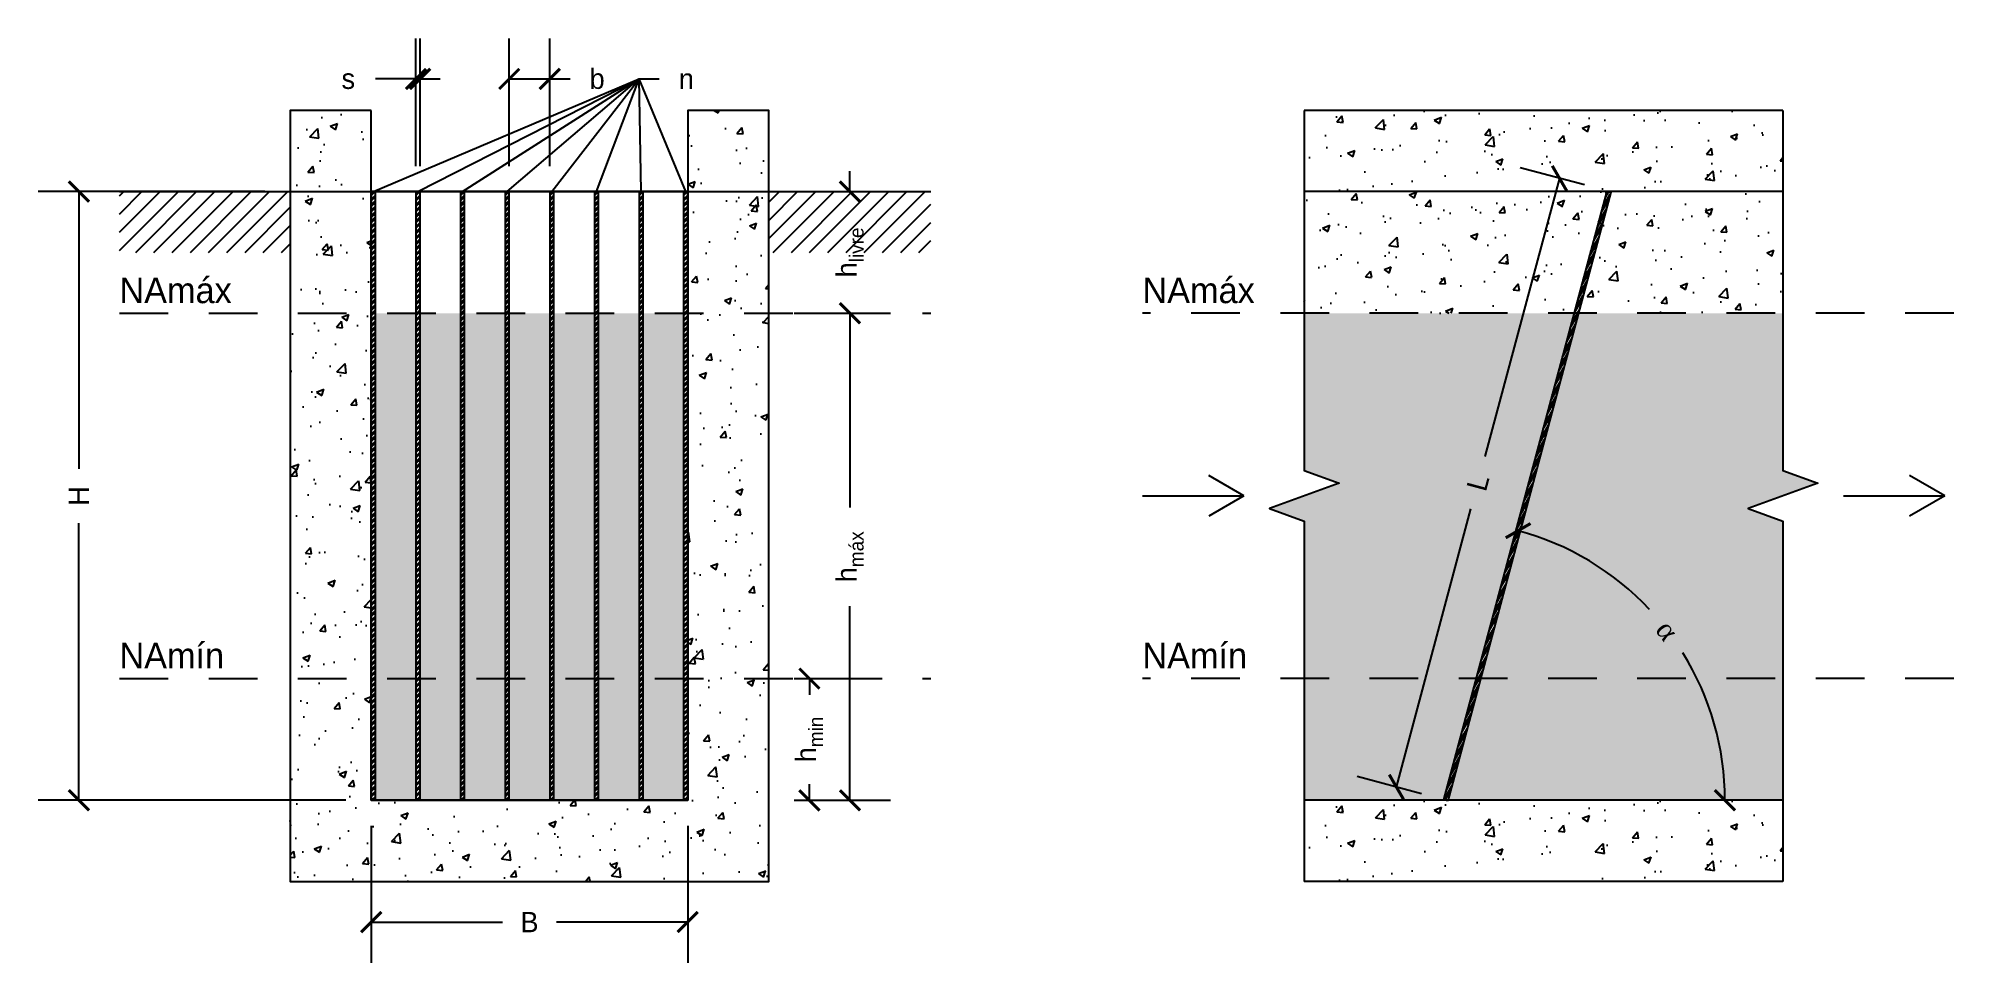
# Model space of a CAD drawing. Header units: millimetres. Extents: x -0.82 to 3.9, y -0.4 to 1.88.
import ezdxf

# ---------------------------------------------------------------- set-up
doc = ezdxf.new("R2010")
doc.units = ezdxf.units.MM
doc.linetypes.add('ACAD_ISO02W100', pattern=[15, 12, -3])
doc.dimstyles.new('Annotative', dxfattribs={"dimtxt": 0.05, "dimasz": 0.05, "dimexe": 0.1, "dimexo": 0.0625, "dimgap": 0.05, "dimtad": 0, "dimdec": 3, "dimzin": 0, "dimdsep": 46, "dimtxsty": 'Standard', "dimblk": 'ARCHTICK', "dimcen": 0.09, "dimadec": 0, "dimazin": 0, "dimtfac": 1, "dimtdec": 3, "dimtofl": 0, "dimtmove": 0, "dimatfit": 3, "dimfxl": 1, "dimtolj": 1, "dimtzin": 0, "dimarcsym": 0})

# ---------------------------------------------------------------- blocks, each defined once
blk = doc.blocks.new('_ArchTick')
at = {"color": 0, "linetype": 'ByBlock', "const_width": 0.15}
blk.add_lwpolyline([(-0.5, -0.5), (0.5, 0.5)], dxfattribs=at)
blk = doc.blocks.new('*D6')
at = {"color": 0, "lineweight": -2, "transparency": 16777216}
for p, q in [((-0.2625, 1.5), (-0.821, 1.5)), ((-0.721, 1.5), (-0.721, 0.8167)), ((-0.721, 0), (-0.721, 0.6833)), ((-0.0625, 0), (-0.821, 0))]:
    blk.add_line(p, q, dxfattribs=at)
at = {"layer": 'Defpoints', "color": 0, "transparency": 16777216}
for p in [(-0.2, 1.5), (-0.721, 0), (0, 0)]:
    blk.add_point(p, dxfattribs=at)
at = {"color": 0, "lineweight": -2, "transparency": 16777216, "xscale": 0.05, "yscale": 0.05, "zscale": 0.05}
for p, rotation in [((-0.721, 1.5), 90), ((-0.721, 0), 270)]:
    blk.add_blockref('_ArchTick', p, dxfattribs=dict(at, rotation=rotation))
at = {"color": 0, "transparency": 16777216, "insert": (-0.721, 0.75), "char_height": 0.05, "attachment_point": 5, "rotation": 90}
blk.add_mtext('\\A1;H', dxfattribs=at)
blk = doc.blocks.new('*D9')
at = {"color": 0, "lineweight": -2, "transparency": 16777216}
for p, q in [((0, -0.0625), (0, -0.4)), ((0.78, -0.0625), (0.78, -0.4)), ((0, -0.3), (0.3233, -0.3)), ((0.78, -0.3), (0.4567, -0.3))]:
    blk.add_line(p, q, dxfattribs=at)
at = {"layer": 'Defpoints', "color": 0, "transparency": 16777216}
for p in [(0, 0), (0.78, 0), (0.78, -0.3)]:
    blk.add_point(p, dxfattribs=at)
at = {"color": 0, "lineweight": -2, "transparency": 16777216, "xscale": 0.05, "yscale": 0.05, "zscale": 0.05, "rotation": 180}
blk.add_blockref('_ArchTick', (0, -0.3), dxfattribs=at)
at = {"color": 0, "lineweight": -2, "transparency": 16777216, "xscale": 0.05, "yscale": 0.05, "zscale": 0.05}
blk.add_blockref('_ArchTick', (0.78, -0.3), dxfattribs=at)
at = {"color": 0, "transparency": 16777216, "insert": (0.39, -0.3), "char_height": 0.05, "attachment_point": 5}
blk.add_mtext('\\A1;B', dxfattribs=at)
blk = doc.blocks.new('*D11')
at = {"color": 0, "lineweight": -2, "transparency": 16777216}
for p, q in [((1.0425, 0.3), (1.18, 0.3)), ((1.08, 0.3), (1.08, 0.26)), ((1.0425, 0), (1.18, 0)), ((1.08, 0), (1.08, 0.04))]:
    blk.add_line(p, q, dxfattribs=at)
at = {"layer": 'Defpoints', "color": 0, "transparency": 16777216}
for p in [(0.98, 0.3), (1.08, 0.3), (0.98, 0)]:
    blk.add_point(p, dxfattribs=at)
at = {"color": 0, "lineweight": -2, "transparency": 16777216, "xscale": 0.05, "yscale": 0.05, "zscale": 0.05}
for p, rotation in [((1.08, 0.3), 90), ((1.08, 0), 270)]:
    blk.add_blockref('_ArchTick', p, dxfattribs=dict(at, rotation=rotation))
at = {"color": 0, "transparency": 16777216, "insert": (1.08, 0.15), "char_height": 0.05, "attachment_point": 5, "rotation": 90}
blk.add_mtext('\\A1;h{\\H0.7x;\\S^ min;}', dxfattribs=at)
blk = doc.blocks.new('*D12')
at = {"color": 0, "lineweight": -2, "transparency": 16777216}
for p, q in [((1.0425, 1.2), (1.28, 1.2)), ((1.18, 1.2), (1.18, 0.7217)), ((1.18, 0), (1.18, 0.4783)), ((1.0425, 0), (1.28, 0))]:
    blk.add_line(p, q, dxfattribs=at)
at = {"layer": 'Defpoints', "color": 0, "transparency": 16777216}
for p in [(0.98, 1.2), (1.18, 1.2), (0.98, 0)]:
    blk.add_point(p, dxfattribs=at)
at = {"color": 0, "lineweight": -2, "transparency": 16777216, "xscale": 0.05, "yscale": 0.05, "zscale": 0.05}
for p, rotation in [((1.18, 1.2), 90), ((1.18, 0), 270)]:
    blk.add_blockref('_ArchTick', p, dxfattribs=dict(at, rotation=rotation))
at = {"color": 0, "transparency": 16777216, "insert": (1.18, 0.6), "char_height": 0.05, "attachment_point": 5, "rotation": 90}
blk.add_mtext('\\A1;h{\\H0.7x;\\S^ máx;}', dxfattribs=at)
blk = doc.blocks.new('*D13')
at = {"color": 0, "lineweight": -2, "transparency": 16777216}
for p, q in [((1.18, 1.5), (1.18, 1.55)), ((1.0425, 1.5), (1.28, 1.5)), ((1.0425, 1.2), (1.28, 1.2)), ((1.18, 1.2), (1.18, 1.15))]:
    blk.add_line(p, q, dxfattribs=at)
at = {"layer": 'Defpoints', "color": 0, "transparency": 16777216}
for p in [(0.98, 1.5), (1.18, 1.5), (0.98, 1.2)]:
    blk.add_point(p, dxfattribs=at)
at = {"color": 0, "lineweight": -2, "transparency": 16777216, "xscale": 0.05, "yscale": 0.05, "zscale": 0.05}
for p, rotation in [((1.18, 1.5), 270), ((1.18, 1.2), 90)]:
    blk.add_blockref('_ArchTick', p, dxfattribs=dict(at, rotation=rotation))
at = {"color": 0, "transparency": 16777216, "insert": (1.18, 1.35), "char_height": 0.05, "attachment_point": 5, "rotation": 90}
blk.add_mtext('\\A1;h{\\H0.7x;\\S^ livre;}', dxfattribs=at)
blk = doc.blocks.new('*D14')
at = {"color": 0, "lineweight": -2, "transparency": 16777216}
for p, q in [((0.11, 1.5625), (0.11, 1.8775)), ((0.12, 1.5625), (0.12, 1.8775)), ((0.11, 1.7775), (0.01, 1.7775)), ((0.12, 1.7775), (0.17, 1.7775))]:
    blk.add_line(p, q, dxfattribs=at)
at = {"layer": 'Defpoints', "color": 0, "transparency": 16777216}
for p in [(0.11, 1.7775), (0.11, 1.5), (0.12, 1.5)]:
    blk.add_point(p, dxfattribs=at)
at = {"color": 0, "lineweight": -2, "transparency": 16777216, "xscale": 0.05, "yscale": 0.05, "zscale": 0.05}
blk.add_blockref('_ArchTick', (0.11, 1.7775), dxfattribs=at)
at = {"color": 0, "lineweight": -2, "transparency": 16777216, "xscale": 0.05, "yscale": 0.05, "zscale": 0.05, "rotation": 180}
blk.add_blockref('_ArchTick', (0.12, 1.7775), dxfattribs=at)
at = {"color": 0, "transparency": 16777216, "insert": (-0.0567, 1.7775), "char_height": 0.05, "attachment_point": 5}
blk.add_mtext('\\A1;s', dxfattribs=at)
blk = doc.blocks.new('*D15')
at = {"color": 0, "lineweight": -2, "transparency": 16777216}
for p, q in [((0.34, 1.5625), (0.34, 1.8775)), ((0.44, 1.5625), (0.44, 1.8775)), ((0.34, 1.7775), (0.44, 1.7775)), ((0.44, 1.7775), (0.49, 1.7775))]:
    blk.add_line(p, q, dxfattribs=at)
at = {"layer": 'Defpoints', "color": 0, "transparency": 16777216}
for p in [(0.44, 1.7775), (0.34, 1.5), (0.44, 1.5)]:
    blk.add_point(p, dxfattribs=at)
at = {"color": 0, "lineweight": -2, "transparency": 16777216, "xscale": 0.05, "yscale": 0.05, "zscale": 0.05, "rotation": 180}
blk.add_blockref('_ArchTick', (0.34, 1.7775), dxfattribs=at)
at = {"color": 0, "lineweight": -2, "transparency": 16777216, "xscale": 0.05, "yscale": 0.05, "zscale": 0.05}
blk.add_blockref('_ArchTick', (0.44, 1.7775), dxfattribs=at)
at = {"color": 0, "transparency": 16777216, "insert": (0.5567, 1.7775), "char_height": 0.05, "attachment_point": 5}
blk.add_mtext('\\A1;b', dxfattribs=at)
blk = doc.blocks.new('*D27')
at = {"color": 0, "lineweight": -2, "transparency": 16777216}
for start, end in [(43.1334, 75), (360, 31.8666)]:
    blk.add_arc((2.6492, 0), 0.6878, start, end, dxfattribs=at)
at = {"layer": 'Defpoints', "color": 0, "transparency": 16777216}
for p in [(3.0511, 1.5), (3.2726, 0.2907), (2.6492, 0), (2.6492, 0), (3.48, 0)]:
    blk.add_point(p, dxfattribs=at)
at = {"color": 0, "lineweight": -2, "transparency": 16777216, "xscale": 0.05, "yscale": 0.05, "zscale": 0.05}
for p, rotation in [((2.8272, 0.6644), 165.0000000000023), ((3.337, 0), 269.9999999999999)]:
    blk.add_blockref('_ArchTick', p, dxfattribs=dict(at, rotation=rotation))
at = {"color": 0, "transparency": 16777216, "insert": (3.1949, 0.4187), "char_height": 0.05, "attachment_point": 5, "rotation": 307.5}
blk.add_mtext('\\A1;{\\fTimes New Roman|b0|i0|c161|p18;α}', dxfattribs=at)
blk = doc.blocks.new('*D28')
at = {"color": 0, "lineweight": -2, "transparency": 16777216}
for p, q in [((2.9907, 1.5162), (2.8325, 1.5586)), ((2.9291, 1.5327), (2.7454, 0.8471)), ((2.5272, 0.0327), (2.7109, 0.7183)), ((2.5888, 0.0162), (2.4306, 0.0586))]:
    blk.add_line(p, q, dxfattribs=at)
at = {"layer": 'Defpoints', "color": 0, "transparency": 16777216}
for p in [(3.0511, 1.5), (2.5272, 0.0327), (2.6492, 0)]:
    blk.add_point(p, dxfattribs=at)
at = {"color": 0, "lineweight": -2, "transparency": 16777216, "xscale": 0.05, "yscale": 0.05, "zscale": 0.05}
for p, rotation in [((2.9291, 1.5327), 75.00000000000237), ((2.5272, 0.0327), 255.0000000000024)]:
    blk.add_blockref('_ArchTick', p, dxfattribs=dict(at, rotation=rotation))
at = {"color": 0, "transparency": 16777216, "insert": (2.7281, 0.7827), "char_height": 0.05, "attachment_point": 5, "rotation": 75}
blk.add_mtext('\\A1;L', dxfattribs=at)

msp = doc.modelspace()

# ---------------------------------------------------------------- hatches: boundary and pattern name
h = msp.add_hatch()
h.set_pattern_fill('AR-CONC', color=256, scale=0.001)
h.set_pattern_definition([(50, (0.39, 1.5), (0.182185, -0.015939), [0.01905, -0.20955]), (355, (0.39, 1.5), (-0.035243, 0.191057), [0.01524, -0.16764]), (100.451, (0.40518, 1.49867), (0.146941, 0.175118), [0.01619, -0.17809]), (46.184, (0.39, 1.5508), (0.27108, -0.042042), [0.028575, -0.314325]), (96.636, (0.4126, 1.5473), (0.237404, 0.247426), [0.024285, -0.267136]), (351.184, (0.39, 1.5508), (0.237404, 0.247426), [0.02286, -0.25146]), (21, (0.4154, 1.5381), (0.151614, -0.102265), [0.01905, -0.20955]), (326, (0.4154, 1.5381), (0.061802, 0.184188), [0.01524, -0.16764]), (71.451, (0.42803, 1.52958), (0.213416, 0.081923), [0.01619, -0.17809]), (37.5, (0.39, 1.5), (0.0030886, 0.084555), [0, -0.165608, 0, -0.17018, 0, -0.168275]), (7.5, (0.39, 1.5), (0.0668197, 0.1001806), [0, -0.097028, 0, -0.161798, 0, -0.064135]), (327.5, (0.33336, 1.5), (0.1355906, -0.0057287), [0, -0.0635, 0, -0.19812, 0, -0.26289]), (317.5, (0.30796, 1.5), (0.148129, 0.0254265), [0, -0.08255, 0, -0.131572, 0, -0.18669])])
h.paths.add_polyline_path([(-0.2, 0), (-0.2, -0.2), (0, -0.2), (0.758, -0.2), (0.98, -0.2), (0.98, 1.7), (0.78, 1.7), (0.78, 0), (0, 0), (0, 1.7), (-0.2, 1.7)])
h = msp.add_hatch()
h.set_pattern_fill('AR-CONC', color=256, scale=0.001)
h.paths.add_polyline_path([(2.3, 1.7), (3.48, 1.7), (3.48, 1.2), (3.0511, 1.2), (3.0463, 1.5013), (3.0459, 1.2), (2.3, 1.2)])
h = msp.add_hatch()
h.set_pattern_fill('ANSI31', color=256, scale=0.01)
h.paths.add_polyline_path([(-0.2, 1.5), (-0.621, 1.5), (-0.621, 1.35), (-0.2, 1.35)])
h.paths.add_polyline_path([(1.379, 1.5), (0.98, 1.5), (0.98, 1.35), (1.379, 1.35)])
h = msp.add_hatch()
h.set_pattern_fill('ANSI32', color=256, scale=0.1)
h.set_pattern_definition([(45, (-2.7024, -0.7228), (-0.67352, 0.67352), []), (45, (-2.2534, -0.7228), (-0.67352, 0.67352), [])])
h.paths.add_polyline_path([(0.01, 1.5), (0, 1.5), (0, 0), (0.01, 0)])
h = msp.add_hatch()
h.set_pattern_fill('ANSI32', color=256, scale=0.001)
h.set_pattern_definition([(45, (-2.70243, -0.72281), (-0.006735192, 0.006735192), []), (45, (-2.69794, -0.72281), (-0.006735192, 0.006735192), [])])
h.paths.add_polyline_path([(0.01, 1.5), (0, 1.5), (0, 0), (0.01, 0)])
h = msp.add_hatch()
h.set_pattern_fill('ANSI32', color=256, scale=0.001)
h.set_pattern_definition([(45, (-2.59243, -0.72281), (-0.006735192, 0.006735192), []), (45, (-2.58794, -0.72281), (-0.006735192, 0.006735192), [])])
h.paths.add_polyline_path([(0.12, 1.5), (0.11, 1.5), (0.11, 0), (0.12, 0)])
h = msp.add_hatch()
h.set_pattern_fill('ANSI32', color=256, scale=0.001)
h.set_pattern_definition([(45, (-2.48243, -0.72281), (-0.006735192, 0.006735192), []), (45, (-2.47794, -0.72281), (-0.006735192, 0.006735192), [])])
h.paths.add_polyline_path([(0.23, 1.5), (0.22, 1.5), (0.22, 0), (0.23, 0)])
h = msp.add_hatch()
h.set_pattern_fill('ANSI32', color=256, scale=0.001)
h.set_pattern_definition([(45, (-2.37243, -0.72281), (-0.006735192, 0.006735192), []), (45, (-2.36794, -0.72281), (-0.006735192, 0.006735192), [])])
h.paths.add_polyline_path([(0.34, 1.5), (0.33, 1.5), (0.33, 0), (0.34, 0)])
h = msp.add_hatch()
h.set_pattern_fill('ANSI32', color=256, scale=0.001)
h.set_pattern_definition([(45, (-2.26243, -0.72281), (-0.006735192, 0.006735192), []), (45, (-2.25794, -0.72281), (-0.006735192, 0.006735192), [])])
h.paths.add_polyline_path([(0.45, 1.5), (0.44, 1.5), (0.44, 0), (0.45, 0)])
h = msp.add_hatch()
h.set_pattern_fill('ANSI32', color=256, scale=0.001)
h.set_pattern_definition([(45, (-2.15243, -0.72281), (-0.006735192, 0.006735192), []), (45, (-2.14794, -0.72281), (-0.006735192, 0.006735192), [])])
h.paths.add_polyline_path([(0.56, 1.5), (0.55, 1.5), (0.55, 0), (0.56, 0)])
h = msp.add_hatch()
h.set_pattern_fill('ANSI32', color=256, scale=0.001)
h.set_pattern_definition([(45, (-2.04243, -0.72281), (-0.006735192, 0.006735192), []), (45, (-2.03794, -0.72281), (-0.006735192, 0.006735192), [])])
h.paths.add_polyline_path([(0.67, 1.5), (0.66, 1.5), (0.66, 0), (0.67, 0)])
h = msp.add_hatch()
h.set_pattern_fill('ANSI32', color=256, scale=0.001)
h.set_pattern_definition([(45, (-1.93243, -0.72281), (-0.006735192, 0.006735192), []), (45, (-1.92794, -0.72281), (-0.006735192, 0.006735192), [])])
h.paths.add_polyline_path([(0.78, 1.5), (0.77, 1.5), (0.77, 0), (0.78, 0)])
h = msp.add_hatch()
h.set_pattern_fill('ANSI32', color=256, scale=0.001, angle=15)
h.set_pattern_definition([(60, (0.702717, -1.398916), (-0.008248892, 0.0047625), []), (60, (0.707054, -1.397753), (-0.008248892, 0.0047625), [])])
h.paths.add_polyline_path([(3.0463, 1.5013), (3.0559, 1.4987), (2.654, -0.0013), (2.6444, 0.0013)])
at = {"transparency": 33554559}
h = msp.add_hatch(color=256, dxfattribs=at)
h.dxf.hatch_style = 1
h.set_gradient(color1=(173, 221, 247), color2=(16, 86, 137), name='CURVED')
h.paths.add_polyline_path([(0.11, 1.2), (0.01, 1.2), (0.01, 0.3), (0.11, 0.3)])
h.paths.add_polyline_path([(0.22, 1.2), (0.12, 1.2), (0.12, 0.3), (0.22, 0.3)])
h.paths.add_polyline_path([(0.33, 1.2), (0.23, 1.2), (0.23, 0.3), (0.33, 0.3)])
h.paths.add_polyline_path([(0.44, 1.2), (0.34, 1.2), (0.34, 0.3), (0.44, 0.3)])
h.paths.add_polyline_path([(0.55, 1.2), (0.45, 1.2), (0.45, 0.3), (0.55, 0.3)])
h.paths.add_polyline_path([(0.66, 1.2), (0.56, 1.2), (0.56, 0.3), (0.66, 0.3)])
h.paths.add_polyline_path([(0.77, 1.2), (0.67, 1.2), (0.67, 0.3), (0.77, 0.3)])
h.paths.add_polyline_path([(0.77, 0.3), (0.67, 0.3), (0.67, 0), (0.77, 0)])
h.paths.add_polyline_path([(0.66, 0.3), (0.56, 0.3), (0.56, 0), (0.66, 0)])
h.paths.add_polyline_path([(0.55, 0.3), (0.45, 0.3), (0.45, 0), (0.55, 0)])
h.paths.add_polyline_path([(0.44, 0.3), (0.34, 0.3), (0.34, 0), (0.44, 0)])
h.paths.add_polyline_path([(0.33, 0.3), (0.23, 0.3), (0.23, 0), (0.33, 0)])
h.paths.add_polyline_path([(0.22, 0.3), (0.12, 0.3), (0.12, 0), (0.22, 0)])
h.paths.add_polyline_path([(0.11, 0.3), (0.01, 0.3), (0.01, 0), (0.11, 0)])
h = msp.add_hatch(color=256, dxfattribs=at)
h.dxf.hatch_style = 1
h.set_gradient(color1=(173, 221, 247), color2=(16, 86, 137), name='CURVED')
h.paths.add_polyline_path([(2.3, 1.2), (2.9655, 1.2), (2.7244, 0.3), (2.3, 0.3), (2.3, 0.6875), (2.2141, 0.7188), (2.3859, 0.7812), (2.3, 0.8125)])
h.paths.add_polyline_path([(2.9759, 1.2), (3.48, 1.2), (3.48, 0.8125), (3.5659, 0.7812), (3.3941, 0.7188), (3.48, 0.6875), (3.48, 0.3), (2.7347, 0.3)])
h.paths.add_polyline_path([(2.7347, 0.3), (3.48, 0.3), (3.48, 0), (3.28, 0), (2.6544, 0)])
h.paths.add_polyline_path([(2.3, 0.3), (2.7244, 0.3), (2.644, 0), (2.5, 0), (2.3, 0)])
h = msp.add_hatch()
h.set_pattern_fill('AR-CONC', color=256, scale=0.001)
h.set_pattern_definition([(50, (0, -1.7), (0.1821847, -0.015939), [0.01905, -0.20955]), (355, (0, -1.7), (-0.035243, 0.191057), [0.01524, -0.167641]), (100.4514, (0.01518, -1.70133), (0.146941, 0.175118), [0.01619, -0.17809]), (46.184, (0, -1.6492), (0.271079, -0.042042), [0.028575, -0.314325]), (96.6356, (0.0226, -1.6527), (0.237404, 0.247426), [0.024285, -0.267136]), (351.184, (0, -1.6492), (0.237404, 0.247426), [0.02286, -0.25146]), (21, (0.0254, -1.6619), (0.1516144, -0.102265), [0.01905, -0.20955]), (326, (0.0254, -1.6619), (0.061802, 0.184188), [0.01524, -0.16764]), (71.4514, (0.03803, -1.67042), (0.2134164, 0.081923), [0.01619, -0.17809]), (37.5, (0, -1.7), (0.0030886, 0.084555), [0, -0.165608, 0, -0.17018, 0, -0.168275]), (7.5, (0, -1.7), (0.0668197, 0.1001806), [0, -0.097028, 0, -0.161798, 0, -0.064135]), (327.5, (-0.05664, -1.7), (0.1355906, -0.0057287), [0, -0.0635, 0, -0.19812, 0, -0.26289]), (317.5, (-0.08204, -1.7), (0.1481292, 0.0254265), [0, -0.08255, 0, -0.131572, 0, -0.18669])])
h.paths.add_polyline_path([(2.3, 0), (3.48, 0), (3.48, -0.2), (3.0511, -0.2), (3.0463, -0.1987), (3.0459, -0.2), (2.3, -0.2)])

# ---------------------------------------------------------------- linework, layer by layer
for p, q in [((0.005, 1.5), (0.66, 1.7775)), ((0.115, 1.5), (0.66, 1.7775)), ((0.225, 1.5), (0.66, 1.7775)), ((0.335, 1.5), (0.66, 1.7775)), ((0.445, 1.5), (0.66, 1.7775)), ((0.555, 1.5), (0.66, 1.7775)), ((0.775, 1.5), (0.66, 1.7775)), ((0.66, 1.7775), (0.71, 1.7775)), ((0.665, 1.5), (0.66, 1.7775)), ((2.151, 0.75), (2.0644, 0.8)), ((3.879, 0.75), (3.7924, 0.8)), ((1.901, 0.75), (2.151, 0.75)), ((2.151, 0.75), (2.0644, 0.7)), ((3.629, 0.75), (3.879, 0.75)), ((3.879, 0.75), (3.7924, 0.7))]:
    msp.add_line(p, q)
at = {"ltscale": 0.01}
for p, q in [((3.48, 1.7), (2.3, 1.7)), ((-0.621, 1.5), (1.379, 1.5)), ((3.48, 1.5), (2.3, 1.5)), ((3.48, 0), (2.3, 0)), ((3.48, -0.2), (2.3, -0.2))]:
    msp.add_line(p, q, dxfattribs=at)
at = {"linetype": 'ACAD_ISO02W100', "ltscale": 0.01}
for p, q in [((-0.621, 1.2), (1.379, 1.2)), ((3.901, 1.2), (1.901, 1.2)), ((-0.621, 0.3), (1.379, 0.3)), ((3.901, 0.3), (1.901, 0.3))]:
    msp.add_line(p, q, dxfattribs=at)
msp.add_lwpolyline([(0, 1.7), (-0.2, 1.7), (-0.2, 0), (-0.2, -0.2), (0, -0.2), (0.758, -0.2), (0.98, -0.2), (0.98, 1.7), (0.78, 1.7), (0.78, 0), (0, 0), (0, 1.7)])
at = {"linetype": 'Continuous'}
for points in [[(2.3, 1.7), (2.3, 0.8125), (2.3859, 0.7812), (2.2141, 0.7188), (2.3, 0.6875), (2.3, -0.2)], [(3.48, 1.7), (3.48, 0.8125), (3.5659, 0.7812), (3.3941, 0.7188), (3.48, 0.6875), (3.48, -0.2)]]:
    msp.add_lwpolyline(points, dxfattribs=at)
for points in [[(0, 0), (0.78, 0), (0.78, 1.5), (0, 1.5)], [(0, 0), (0.01, 0), (0.01, 1.5), (0, 1.5)], [(0.11, 0), (0.12, 0), (0.12, 1.5), (0.11, 1.5)], [(0.22, 0), (0.23, 0), (0.23, 1.5), (0.22, 1.5)], [(0.33, 0), (0.34, 0), (0.34, 1.5), (0.33, 1.5)], [(0.44, 0), (0.45, 0), (0.45, 1.5), (0.44, 1.5)], [(0.55, 0), (0.56, 0), (0.56, 1.5), (0.55, 1.5)], [(0.66, 0), (0.67, 0), (0.67, 1.5), (0.66, 1.5)], [(0.77, 0), (0.78, 0), (0.78, 1.5), (0.77, 1.5)], [(2.654, -0.0013), (2.6444, 0.0013), (3.0463, 1.5013), (3.0559, 1.4987)]]:
    msp.add_lwpolyline(points, close=True)

# ---------------------------------------------------------------- texts
for s, p in [('NAmáx', (-0.621, 1.225)), ('NAmáx', (1.901, 1.225)), ('NAmín', (-0.621, 0.325)), ('NAmín', (1.901, 0.325))]:
    msp.add_text(s, height=0.06315).set_placement(p)
at = {"insert": (0.7767, 1.7775), "char_height": 0.05, "attachment_point": 5}
msp.add_mtext('\\A1;n', dxfattribs=at)

# ---------------------------------------------------------------- dimensions: what is measured, and where the dimension line sits
for base, p1, p2, angle, text, picture, middle in [((0.11, 1.7775), (0.12, 1.5), (0.11, 1.5), 180, 's', '*D14', (-0.0567, 1.7775)), ((-0.721, 0), (-0.2, 1.5), (0, 0), 90, 'H', '*D6', (-0.721, 0.75)), ((1.18, 1.5), (0.98, 1.2), (0.98, 1.5), 90, 'h{\\H0.7x;\\S^ livre;}', '*D13', (1.18, 1.35)), ((1.18, 1.2), (0.98, 0), (0.98, 1.2), 90, 'h{\\H0.7x;\\S^ máx;}', '*D12', (1.18, 0.6))]:
    dim = msp.add_linear_dim(base=base, p1=p1, p2=p2, angle=angle, text=text, dimstyle='Annotative')
    dim.commit()
    dim.dimension.update_dxf_attribs({"geometry": picture, "text_midpoint": middle})
for base, p1, p2, text, picture, middle in [((0.44, 1.7775), (0.34, 1.5), (0.44, 1.5), 'b', '*D15', (0.5567, 1.7775)), ((0.78, -0.3), (0, 0), (0.78, 0), 'B', '*D9', (0.39, -0.3))]:
    dim = msp.add_linear_dim(base=base, p1=p1, p2=p2, text=text, dimstyle='Annotative')
    dim.commit()
    dim.dimension.update_dxf_attribs({"geometry": picture, "text_midpoint": middle})
dim = msp.add_aligned_dim(p1=(3.0511, 1.5), p2=(2.6492, 0), distance=-0.1263, text='L', dimstyle='Annotative')
dim.commit()
dim.dimension.update_dxf_attribs({"geometry": '*D28', "text_midpoint": (2.7281, 0.7827)})
dim = msp.add_angular_dim_2l(base=(3.2726, 0.2907), line1=((2.6492, 0), (3.48, 0)), line2=((2.6492, 0), (3.0511, 1.5)), text='{\\fTimes New Roman|b0|i0|c161|p18;α}', dimstyle='Annotative', override={"dimscale": 0})
dim.commit()
dim.dimension.update_dxf_attribs({"geometry": '*D27', "text_midpoint": (3.1949, 0.4187)})
dim = msp.add_linear_dim(base=(1.08, 0.3), p1=(0.98, 0), p2=(0.98, 0.3), angle=90, text='h{\\H0.7x;\\S^ min;}', dimstyle='Annotative')
dim.commit()
dim.dimension.update_dxf_attribs({"geometry": '*D11', "text_midpoint": (1.08, 0.15), "dimtype": 160})

doc.saveas('drawing.dxf')
